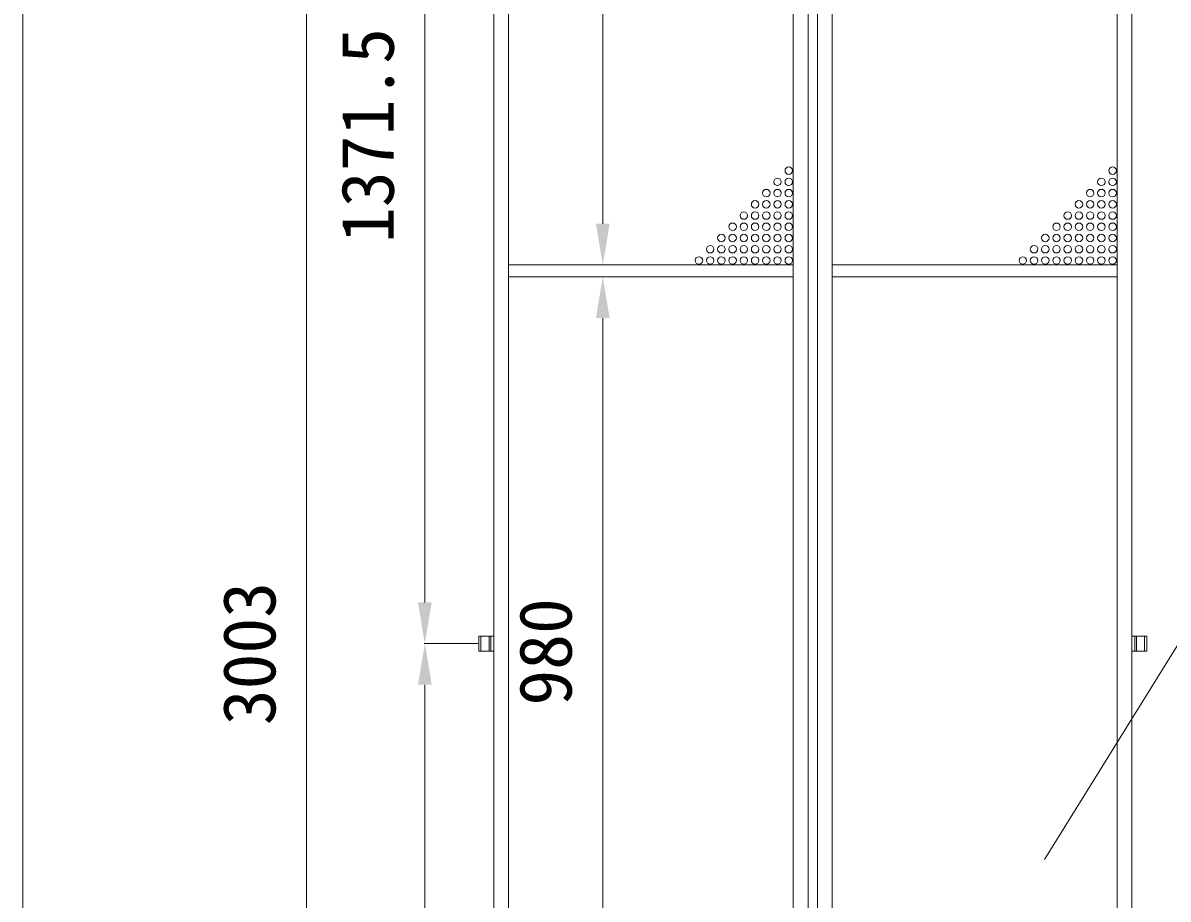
# Model space of a CAD drawing. Units: millimetres, scale not verified. Extents: x -13484 to 18716, y -23100 to 23100.
# Drawn here: x 14484 to 16932, y -13891 to -12018 of the extents above; entities that cross this region are included whole.
import ezdxf
from ezdxf.enums import TextEntityAlignment as Align

# ---------------------------------------------------------------- set-up
doc = ezdxf.new("R2010")
doc.units = ezdxf.units.MM
doc.header["$LTSCALE"] = 150
doc.linetypes.add('DASHED1', pattern=[1.8, 1.2, -0.6])
for name, color, linetype, lineweight in [('0-2_ACCG-3018', 7, 'Continuous', 18), ('0-A_図面枠', 7, 'Continuous', 18), ('0-B_寸法', 3, 'Continuous', 18), ('1-9_標準ﾊﾟﾈﾙ', 7, 'Continuous', 18), ('1-B_文字', 7, 'Continuous', 18)]:
    doc.layers.add(name, color=color, linetype=linetype, lineweight=lineweight)
doc.styles.add('ＭＳ ゴシック', font='')
doc.styles.get('ＭＳ ゴシック').set_extended_font_data('MS Gothic')

msp = doc.modelspace()

# ---------------------------------------------------------------- linework, layer by layer
at = {"layer": '0-2_ACCG-3018'}
for centre in [(16121.3, -12333.7), (16813.6, -12333.7), (16097.3, -12357.7), (16121.3, -12357.7), (16789.6, -12357.7), (16813.6, -12357.7), (16073.3, -12381.7), (16097.3, -12381.7), (16121.3, -12381.7), (16765.6, -12381.7), (16789.6, -12381.7), (16813.6, -12381.7), (16049.3, -12405.7), (16073.3, -12405.7), (16097.3, -12405.7), (16121.3, -12405.7), (16741.6, -12405.7), (16765.6, -12405.7), (16789.6, -12405.7), (16813.6, -12405.7), (16025.3, -12429.7), (16049.3, -12429.7), (16073.3, -12429.7), (16097.3, -12429.7), (16121.3, -12429.7), (16717.6, -12429.7), (16741.6, -12429.7), (16765.6, -12429.7), (16789.6, -12429.7), (16813.6, -12429.7), (16001.3, -12453.7), (16025.3, -12453.7), (16049.3, -12453.7), (16073.3, -12453.7), (16097.3, -12453.7), (16121.3, -12453.7), (16693.6, -12453.7), (16717.6, -12453.7), (16741.6, -12453.7), (16765.6, -12453.7), (16789.6, -12453.7), (16813.6, -12453.7), (15977.3, -12477.7), (16001.3, -12477.7), (16025.3, -12477.7), (16049.3, -12477.7), (16073.3, -12477.7), (16097.3, -12477.7), (16121.3, -12477.7), (16669.6, -12477.7), (16693.6, -12477.7), (16717.6, -12477.7), (16741.6, -12477.7), (16765.6, -12477.7), (16789.6, -12477.7), (16813.6, -12477.7), (15953.3, -12501.7), (15977.3, -12501.7), (16001.3, -12501.7), (16025.3, -12501.7), (16049.3, -12501.7), (16073.3, -12501.7), (16097.3, -12501.7), (16121.3, -12501.7), (16645.6, -12501.7), (16669.6, -12501.7), (16693.6, -12501.7), (16717.6, -12501.7), (16741.6, -12501.7), (16765.6, -12501.7), (16789.6, -12501.7), (16813.6, -12501.7), (15929.3, -12525.7), (15953.3, -12525.7), (15977.3, -12525.7), (16001.3, -12525.7), (16025.3, -12525.7), (16049.3, -12525.7), (16073.3, -12525.7), (16097.3, -12525.7), (16121.3, -12525.7), (16621.6, -12525.7), (16645.6, -12525.7), (16669.6, -12525.7), (16693.6, -12525.7), (16717.6, -12525.7), (16741.6, -12525.7), (16765.6, -12525.7), (16789.6, -12525.7), (16813.6, -12525.7)]:
    msp.add_circle(centre, 8, dxfattribs=at)
at = {"layer": '0-A_図面枠'}
msp.add_lwpolyline([(14484.2, -9601.9), (18676, -9601.9), (18676, -16297.3), (14484.2, -16297.3)], close=True, dxfattribs=at)
at = {"layer": '0-B_寸法'}
for p, q in [((15090.4, -11030.5), (15090.4, -15659.3)), ((15723.7, -11055.3), (15723.7, -12447.3)), ((15343.4, -11238.5), (15343.4, -13256.9)), ((15523.7, -12535.3), (15725.3, -12535.3)), ((15523.7, -12560.9), (15725.3, -12560.9)), ((15723.7, -12648.9), (15723.7, -14040.9)), ((15456.9, -13344.9), (15341.8, -13344.9)), ((15456.9, -13344.9), (15341.8, -13344.9)), ((15343.4, -13432.9), (15343.4, -15451.3))]:
    msp.add_line(p, q, dxfattribs=at)
at = {"layer": '0-B_寸法', "color": 91}
for points in [[(15709, -12447.3), (15723.7, -12535.3), (15738.4, -12447.3)], [(15709, -12648.9), (15723.7, -12560.9), (15738.4, -12648.9)], [(15328.7, -13256.9), (15343.4, -13344.9), (15358.1, -13256.9)], [(15328.7, -13432.9), (15343.4, -13344.9), (15358.1, -13432.9)]]:
    msp.add_solid(points, dxfattribs=at)
at = {"layer": '1-9_標準ﾊﾟﾈﾙ', "linetype": 'DASHED1'}
for p, q in [((15463.3, -13328.9), (15463.3, -13360.9)), ((15480.9, -13328.9), (15480.9, -13360.9)), ((16864.4, -13328.9), (16864.4, -13360.9)), ((16882, -13328.9), (16882, -13360.9))]:
    msp.add_line(p, q, dxfattribs=at)
at = {"layer": '1-9_標準ﾊﾟﾈﾙ'}
for p, q in [((15484.4, -13328.9), (15484.4, -13360.9)), ((16860.9, -13328.9), (16860.9, -13360.9))]:
    msp.add_line(p, q, dxfattribs=at)
for points in [[(15490.5, -10942.5), (15522.1, -10942.5), (15522.1, -15747.3), (15490.5, -15747.3)], [(16162.5, -10942.5), (16130.9, -10942.5), (16130.9, -15747.3), (16162.5, -15747.3)], [(16182.8, -10942.5), (16214.4, -10942.5), (16214.4, -15747.3), (16182.8, -15747.3)], [(16854.8, -10942.5), (16823.2, -10942.5), (16823.2, -15747.3), (16854.8, -15747.3)], [(16130.9, -12535.3), (15522.1, -12535.3), (15522.1, -12560.9), (16130.9, -12560.9)], [(16214.4, -12535.3), (16823.2, -12535.3), (16823.2, -12560.9), (16214.4, -12560.9)]]:
    msp.add_lwpolyline(points, close=True, dxfattribs=at)
for points in [[(15490.5, -13360.9), (15458.5, -13360.9), (15458.5, -13328.9), (15490.5, -13328.9)], [(16854.8, -13360.9), (16886.8, -13360.9), (16886.8, -13328.9), (16854.8, -13328.9)]]:
    msp.add_lwpolyline(points, dxfattribs=at)
at = {"layer": '1-B_文字'}
msp.add_line((16668.1, -13806.7), (16977.5, -13308.1), dxfattribs=at)

# ---------------------------------------------------------------- texts
at = {"layer": '0-B_寸法', "style": 'ＭＳ ゴシック'}
for s, p in [('1371.5', (15310.8, -12488.3)), ('3003', (15057.8, -13519.4)), ('980', (15691, -13477.5))]:
    msp.add_text(s, height=112.6, rotation=90, dxfattribs=at).set_placement(p, align=Align.BOTTOM_LEFT)

doc.saveas('drawing.dxf')
